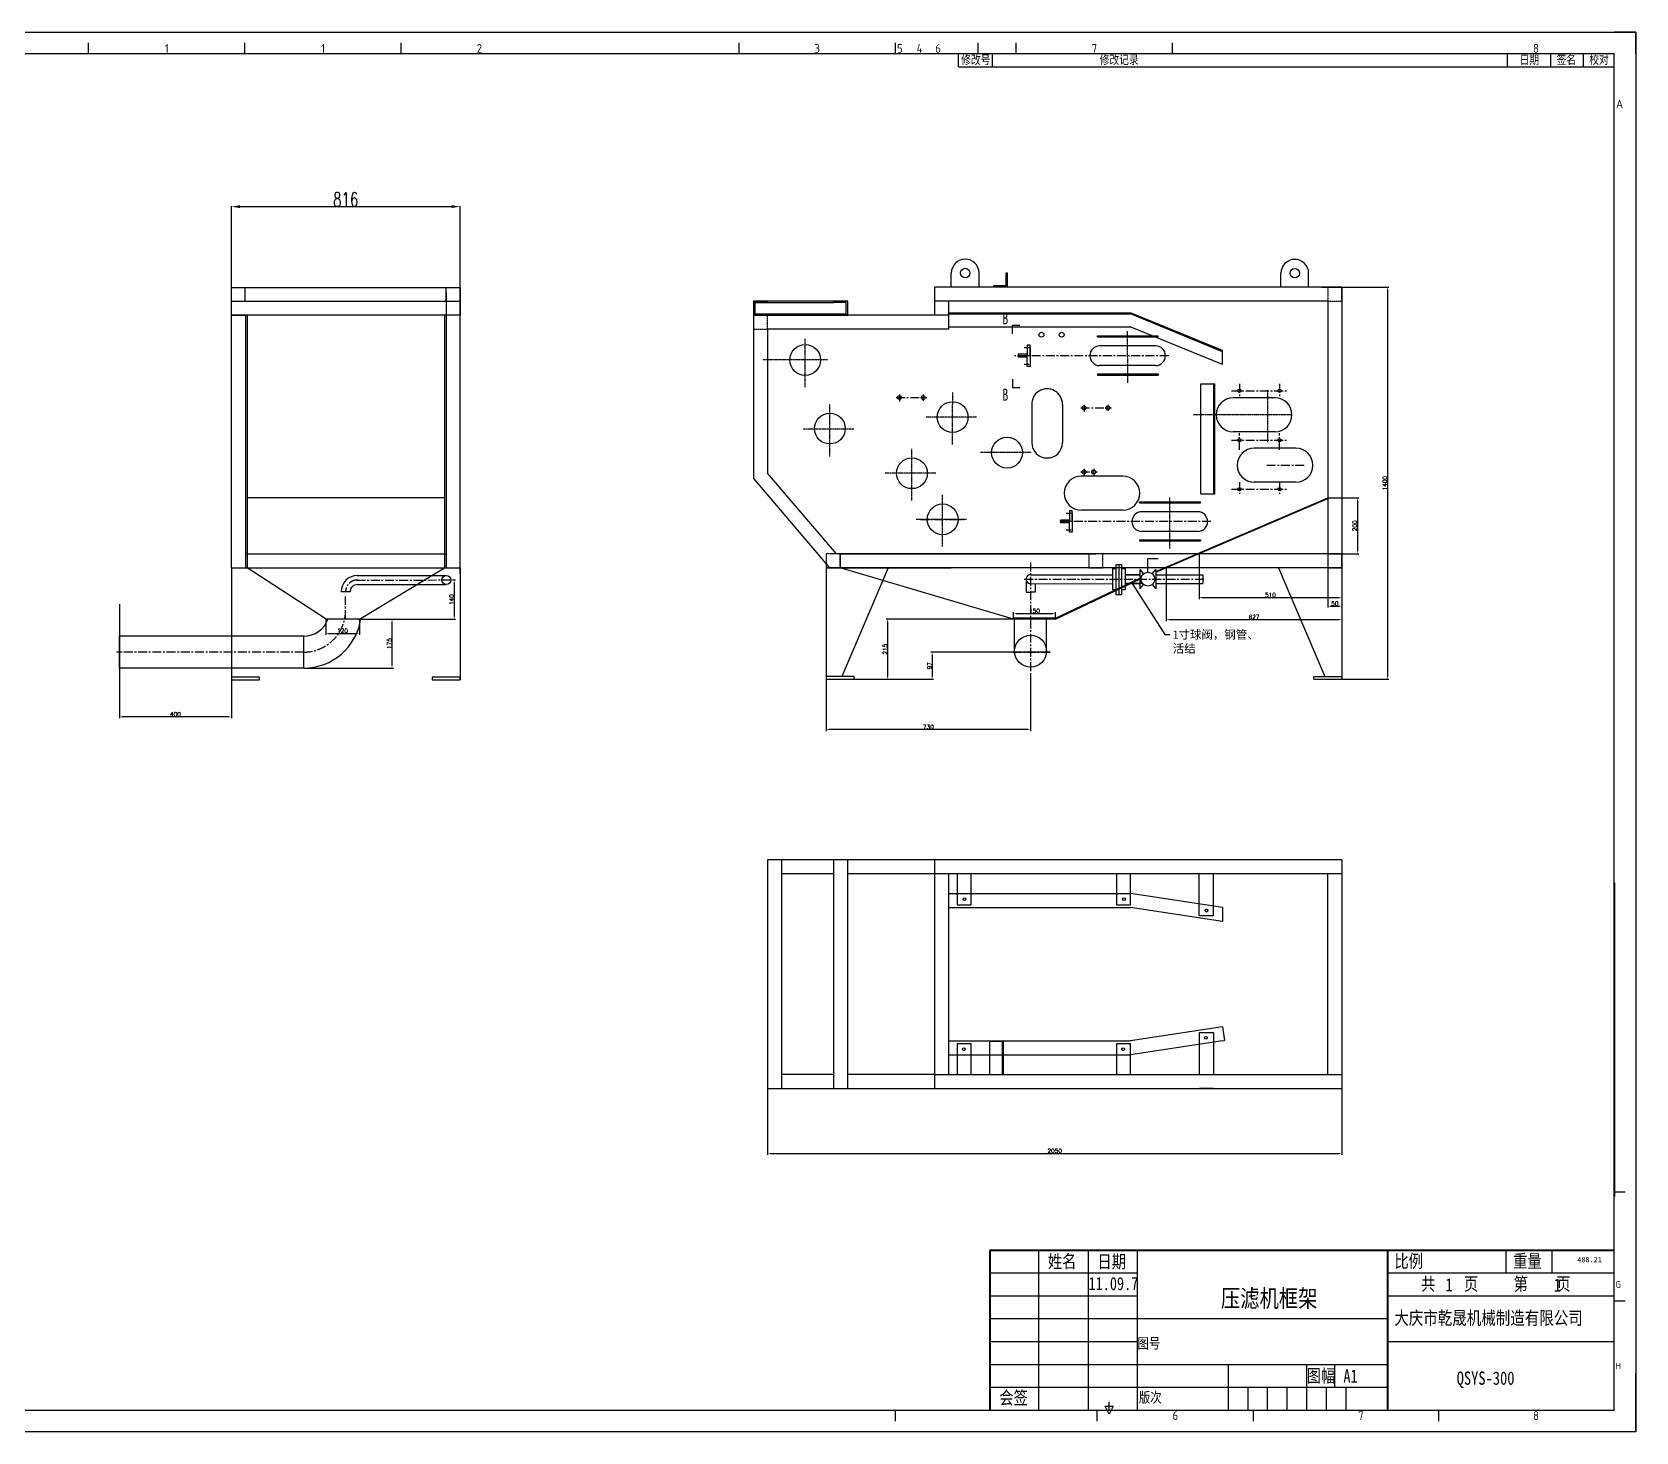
# Model space of a CAD drawing. Header units: inches. Extents: x -166203 to -65610, y -6981 to 11093.
# Drawn here: x -89611 to -83886, y -6981 to -1984 of the extents above; entities that cross this region are included whole.
import ezdxf
from ezdxf.enums import TextEntityAlignment as Align

# ---------------------------------------------------------------- set-up
doc = ezdxf.new("R2010")
doc.units = ezdxf.units.IN
doc.header["$MEASUREMENT"] = 0
doc.linetypes.add('CENTERX2', pattern=[101.6, 63.5, -12.7, 12.7, -12.7])
doc.linetypes.add('HIDDEN2', pattern=[0.1875, 0.125, -0.0625])
doc.layers.get('0').update_dxf_attribs({"lineweight": 25})
doc.layers.get('Defpoints').update_dxf_attribs({"color": 5})
for name, color, linetype in [('FRAME035', 2, 'Continuous'), ('ZHU', 7, 'Continuous'), ('中心线', 1, 'CENTERX2'), ('细线', 30, 'Continuous'), ('虚线', 3, 'HIDDEN2')]:
    doc.layers.add(name, color=color, linetype=linetype)
doc.layers.add('图层2', color=3, linetype='Continuous', lineweight=40)
doc.styles.add('ISOCP', font='isocp.shx')
doc.styles.get("Standard").update_dxf_attribs({"font": 'txt.shx', "bigfont": 'whgtxt.shx'})
doc.styles.add('STYLE1', font='SIMFANG.TTF', dxfattribs={"width": 0.8, "height": 4})
doc.styles.add('宋体', font='txt.shx', dxfattribs={"width": 0.7, "bigfont": 'whgtxt.shx'})
doc.dimstyles.new('ISO-25', dxfattribs={"dimscale": 0, "dimtxt": 50, "dimasz": 30, "dimexe": 1.25, "dimexo": 0.625, "dimgap": 1, "dimtad": 1, "dimdec": 0, "dimzin": 1, "dimdsep": 46, "dimtxsty": '宋体', "dimcen": 2.5, "dimclrd": 4, "dimclre": 4, "dimclrt": 4, "dimadec": 0, "dimazin": 0, "dimtfac": 1, "dimtdec": 0, "dimtofl": 0, "dimtmove": 0, "dimatfit": 3, "dimfxl": 0, "dimtolj": 1, "dimtzin": 1, "dimarcsym": 0})
doc.dimstyles.get("Standard").update_dxf_attribs({"dimtxt": 15, "dimasz": 10, "dimexe": 5, "dimexo": 2, "dimgap": 2, "dimtad": 1, "dimdec": 0, "dimzin": 0, "dimdsep": 46, "dimtxsty": 'Standard', "dimcen": 0.09, "dimclrd": 4, "dimclre": 4, "dimclrt": 4, "dimadec": 1, "dimazin": 0, "dimtfac": 1, "dimtdec": 0, "dimtofl": 0, "dimtmove": 0, "dimatfit": 3, "dimfxl": 0, "dimtolj": 1, "dimtzin": 0, "dimarcsym": 0})

# ---------------------------------------------------------------- blocks, each defined once
blk = doc.blocks.new('*D203')
at = {"color": 4, "lineweight": -2, "ltscale": 0.5}
for p, q in [((-88899.7, -2969), (-88899.7, -2606.2)), ((-88869.7, -2607.4), (-88113.7, -2607.4)), ((-88083.7, -2994), (-88083.7, -2606.2))]:
    blk.add_line(p, q, dxfattribs=at)
at = {"color": 4, "ltscale": 0.5}
for points in [[(-88869.7, -2602.4), (-88869.7, -2612.4), (-88899.7, -2607.4)], [(-88113.7, -2602.4), (-88113.7, -2612.4), (-88083.7, -2607.4)]]:
    blk.add_solid(points, dxfattribs=at)
at = {"layer": 'Defpoints', "color": 0, "ltscale": 0.5}
for p in [(-88083.7, -2607.4), (-88899.7, -2969.6), (-88083.7, -2994.6)]:
    blk.add_point(p, dxfattribs=at)
at = {"color": 4, "ltscale": 0.5, "insert": (-88491.7, -2581.4), "char_height": 50, "attachment_point": 5, "style": '宋体'}
blk.add_mtext('\\A1;816', dxfattribs=at)
blk = doc.blocks.new('*D204')
at = {"color": 4, "lineweight": -2, "ltscale": 0.5}
for p, q in [((-86985.8, -5728.5), (-86985.8, -5992.2)), ((-84935.8, -5728.5), (-84935.8, -5992.2)), ((-86975.8, -5987.2), (-84945.8, -5987.2))]:
    blk.add_line(p, q, dxfattribs=at)
at = {"color": 4, "ltscale": 0.5}
for points in [[(-86975.8, -5985.6), (-86975.8, -5988.9), (-86985.8, -5987.2)], [(-84945.8, -5985.6), (-84945.8, -5988.9), (-84935.8, -5987.2)]]:
    blk.add_solid(points, dxfattribs=at)
at = {"layer": 'Defpoints', "color": 0, "ltscale": 0.5}
for p in [(-86985.8, -5726.5), (-84935.8, -5726.5), (-84935.8, -5987.2)]:
    blk.add_point(p, dxfattribs=at)
at = {"color": 4, "ltscale": 0.5, "insert": (-85960.8, -5977.7), "char_height": 15, "attachment_point": 5}
blk.add_mtext('\\A1;2050', dxfattribs=at)
blk = doc.blocks.new('*D205')
at = {"color": 4, "lineweight": -2, "ltscale": 0.5}
for p, q in [((-85007.5, -2894.6), (-84767.9, -2894.6)), ((-84772.9, -2904.6), (-84772.9, -4284.6)), ((-84947.1, -4294.6), (-84767.9, -4294.6))]:
    blk.add_line(p, q, dxfattribs=at)
at = {"color": 4, "ltscale": 0.5}
for points in [[(-84774.5, -2904.6), (-84771.2, -2904.6), (-84772.9, -2894.6)], [(-84774.5, -4284.6), (-84771.2, -4284.6), (-84772.9, -4294.6)]]:
    blk.add_solid(points, dxfattribs=at)
at = {"layer": 'Defpoints', "color": 0, "ltscale": 0.5}
for p in [(-85009.5, -2894.6), (-84949.1, -4294.6), (-84772.9, -4294.6)]:
    blk.add_point(p, dxfattribs=at)
at = {"color": 4, "ltscale": 0.5, "insert": (-84782.4, -3594.6), "char_height": 15, "attachment_point": 5, "rotation": 90}
blk.add_mtext('\\A1;1400', dxfattribs=at)
blk = doc.blocks.new('*D208')
at = {"color": 4, "lineweight": -2, "ltscale": 0.5}
for p, q in [((-88368.7, -4079.7), (-88321.5, -4079.7)), ((-88326.5, -4244.7), (-88326.5, -4089.7)), ((-88640.2, -4254.7), (-88321.5, -4254.7))]:
    blk.add_line(p, q, dxfattribs=at)
at = {"color": 4, "ltscale": 0.5}
for points in [[(-88328.2, -4089.7), (-88324.8, -4089.7), (-88326.5, -4079.7)], [(-88328.2, -4244.7), (-88324.8, -4244.7), (-88326.5, -4254.7)]]:
    blk.add_solid(points, dxfattribs=at)
at = {"layer": 'Defpoints', "color": 0, "ltscale": 0.5}
for p in [(-88370.7, -4079.7), (-88326.5, -4079.7), (-88642.2, -4254.7)]:
    blk.add_point(p, dxfattribs=at)
at = {"color": 4, "ltscale": 0.5, "insert": (-88336, -4167.2), "char_height": 15, "attachment_point": 5, "rotation": 90}
blk.add_mtext('\\A1;175', dxfattribs=at)
blk = doc.blocks.new('*D209')
at = {"color": 4, "lineweight": -2, "ltscale": 0.5}
for p, q in [((-88107.6, -3940.1), (-88099.6, -3940.1)), ((-88104.6, -3950.1), (-88104.6, -4069.7)), ((-88446.9, -4079.7), (-88099.6, -4079.7))]:
    blk.add_line(p, q, dxfattribs=at)
at = {"color": 4, "ltscale": 0.5}
for points in [[(-88106.2, -3950.1), (-88102.9, -3950.1), (-88104.6, -3940.1)], [(-88106.2, -4069.7), (-88102.9, -4069.7), (-88104.6, -4079.7)]]:
    blk.add_solid(points, dxfattribs=at)
at = {"layer": 'Defpoints', "color": 0, "ltscale": 0.5}
for p in [(-88109.6, -3940.1), (-88448.9, -4079.7), (-88104.6, -4079.7)]:
    blk.add_point(p, dxfattribs=at)
at = {"color": 4, "ltscale": 0.5, "insert": (-88114.1, -4009.9), "char_height": 15, "attachment_point": 5, "rotation": 90}
blk.add_mtext('\\A1;140', dxfattribs=at)
blk = doc.blocks.new('*D210')
at = {"color": 4, "lineweight": -2, "ltscale": 0.5}
for p, q in [((-88563.2, -4081.7), (-88563.2, -4135.8)), ((-88443.1, -4081.7), (-88443.1, -4135.8)), ((-88553.2, -4130.8), (-88453.1, -4130.8))]:
    blk.add_line(p, q, dxfattribs=at)
at = {"color": 4, "ltscale": 0.5}
for points in [[(-88553.2, -4129.1), (-88553.2, -4132.4), (-88563.2, -4130.8)], [(-88453.1, -4129.1), (-88453.1, -4132.4), (-88443.1, -4130.8)]]:
    blk.add_solid(points, dxfattribs=at)
at = {"layer": 'Defpoints', "color": 0, "ltscale": 0.5}
for p in [(-88563.2, -4079.7), (-88443.1, -4079.7), (-88443.1, -4130.8)]:
    blk.add_point(p, dxfattribs=at)
at = {"color": 4, "ltscale": 0.5, "insert": (-88503.2, -4121.3), "char_height": 15, "attachment_point": 5}
blk.add_mtext('\\A1;120', dxfattribs=at)
blk = doc.blocks.new('*D211')
at = {"color": 4, "lineweight": -2, "ltscale": 0.5}
for p, q in [((-89299.7, -4026.2), (-89299.7, -4433.8)), ((-88899.7, -4235.5), (-88899.7, -4433.8)), ((-88909.7, -4428.8), (-89289.7, -4428.8))]:
    blk.add_line(p, q, dxfattribs=at)
at = {"color": 4, "ltscale": 0.5}
for points in [[(-89289.7, -4427.2), (-89289.7, -4430.5), (-89299.7, -4428.8)], [(-88909.7, -4427.2), (-88909.7, -4430.5), (-88899.7, -4428.8)]]:
    blk.add_solid(points, dxfattribs=at)
at = {"layer": 'Defpoints', "color": 0, "ltscale": 0.5}
for p in [(-89299.7, -4024.2), (-88899.7, -4233.5), (-89299.7, -4428.8)]:
    blk.add_point(p, dxfattribs=at)
at = {"color": 4, "ltscale": 0.5, "insert": (-89099.7, -4419.3), "char_height": 15, "attachment_point": 5}
blk.add_mtext('\\A1;400', dxfattribs=at)
blk = doc.blocks.new('*D216')
at = {"color": 4, "lineweight": -2, "ltscale": 0.5}
for p, q in [((-86108, -4077.7), (-86108, -4054.6)), ((-86098, -4059.6), (-85967.7, -4059.6)), ((-85957.7, -4077.7), (-85957.7, -4054.6))]:
    blk.add_line(p, q, dxfattribs=at)
at = {"color": 4, "ltscale": 0.5}
for points in [[(-86098, -4057.9), (-86098, -4061.2), (-86108, -4059.6)], [(-85967.7, -4057.9), (-85967.7, -4061.2), (-85957.7, -4059.6)]]:
    blk.add_solid(points, dxfattribs=at)
at = {"layer": 'Defpoints', "color": 0, "ltscale": 0.5}
for p in [(-85957.7, -4059.6), (-86108, -4079.7), (-85957.7, -4079.7)]:
    blk.add_point(p, dxfattribs=at)
at = {"color": 4, "ltscale": 0.5, "insert": (-86032.8, -4050.1), "char_height": 15, "attachment_point": 5}
blk.add_mtext('\\A1;150', dxfattribs=at)
blk = doc.blocks.new('*D217')
at = {"color": 4, "lineweight": -2, "ltscale": 0.5}
for p, q in [((-86110, -4079.7), (-86562.1, -4079.7)), ((-86557.1, -4089.7), (-86557.1, -4284.6)), ((-86674.9, -4294.6), (-86552.1, -4294.6))]:
    blk.add_line(p, q, dxfattribs=at)
at = {"color": 4, "ltscale": 0.5}
for points in [[(-86558.8, -4089.7), (-86555.4, -4089.7), (-86557.1, -4079.7)], [(-86558.8, -4284.6), (-86555.4, -4284.6), (-86557.1, -4294.6)]]:
    blk.add_solid(points, dxfattribs=at)
at = {"layer": 'Defpoints', "color": 0, "ltscale": 0.5}
for p in [(-86108, -4079.7), (-86676.9, -4294.6), (-86557.1, -4294.6)]:
    blk.add_point(p, dxfattribs=at)
at = {"color": 4, "ltscale": 0.5, "insert": (-86566.6, -4187.2), "char_height": 15, "attachment_point": 5, "rotation": 90}
blk.add_mtext('\\A1;215', dxfattribs=at)
blk = doc.blocks.new('*D218')
at = {"color": 4, "lineweight": -2, "ltscale": 0.5}
for p, q in [((-84985.8, -3651.8), (-84985.8, -4038.4)), ((-84935.8, -3848.6), (-84935.8, -4038.4)), ((-84975.8, -4033.4), (-84945.8, -4033.4))]:
    blk.add_line(p, q, dxfattribs=at)
at = {"color": 4, "ltscale": 0.5}
for points in [[(-84975.8, -4031.7), (-84975.8, -4035), (-84985.8, -4033.4)], [(-84945.8, -4031.7), (-84945.8, -4035), (-84935.8, -4033.4)]]:
    blk.add_solid(points, dxfattribs=at)
at = {"layer": 'Defpoints', "color": 0, "ltscale": 0.5}
for p in [(-84985.8, -3649.8), (-84935.8, -3846.6), (-84935.8, -4033.4)]:
    blk.add_point(p, dxfattribs=at)
at = {"color": 4, "ltscale": 0.5, "insert": (-84960.8, -4023.9), "char_height": 15, "attachment_point": 5}
blk.add_mtext('\\A1;50', dxfattribs=at)
blk = doc.blocks.new('*D219')
at = {"color": 4, "lineweight": -2, "ltscale": 0.5}
for p, q in [((-84983.8, -3646.8), (-84875.1, -3646.8)), ((-84880.1, -3656.8), (-84880.1, -3836.6)), ((-84983.8, -3846.6), (-84875.1, -3846.6))]:
    blk.add_line(p, q, dxfattribs=at)
at = {"color": 4, "ltscale": 0.5}
for points in [[(-84881.8, -3656.8), (-84878.4, -3656.8), (-84880.1, -3646.8)], [(-84881.8, -3836.6), (-84878.4, -3836.6), (-84880.1, -3846.6)]]:
    blk.add_solid(points, dxfattribs=at)
at = {"layer": 'Defpoints', "color": 0, "ltscale": 0.5}
for p in [(-84985.8, -3646.8), (-84985.8, -3846.6), (-84880.1, -3846.6)]:
    blk.add_point(p, dxfattribs=at)
at = {"color": 4, "ltscale": 0.5, "insert": (-84889.6, -3746.7), "char_height": 15, "attachment_point": 5, "rotation": 90}
blk.add_mtext('\\A1;200', dxfattribs=at)
blk = doc.blocks.new('*D220')
at = {"color": 4, "lineweight": -2, "ltscale": 0.5}
for p, q in [((-85976.8, -4197.7), (-86403.4, -4197.7)), ((-86398.4, -4207.7), (-86398.4, -4284.6)), ((-86595.2, -4294.6), (-86393.4, -4294.6))]:
    blk.add_line(p, q, dxfattribs=at)
at = {"color": 4, "ltscale": 0.5}
for points in [[(-86400.1, -4207.7), (-86396.7, -4207.7), (-86398.4, -4197.7)], [(-86400.1, -4284.6), (-86396.7, -4284.6), (-86398.4, -4294.6)]]:
    blk.add_solid(points, dxfattribs=at)
at = {"layer": 'Defpoints', "color": 0, "ltscale": 0.5}
for p in [(-85974.8, -4197.7), (-86597.2, -4294.6), (-86398.4, -4294.6)]:
    blk.add_point(p, dxfattribs=at)
at = {"color": 4, "ltscale": 0.5, "insert": (-86407.9, -4246.2), "char_height": 15, "attachment_point": 5, "rotation": 90}
blk.add_mtext('\\A1;97', dxfattribs=at)
blk = doc.blocks.new('*D221')
at = {"color": 4, "lineweight": -2, "ltscale": 0.5}
for p, q in [((-86776.9, -4250.4), (-86776.9, -4479.3)), ((-86046.8, -4272.1), (-86046.8, -4479.3)), ((-86056.8, -4474.3), (-86766.9, -4474.3))]:
    blk.add_line(p, q, dxfattribs=at)
at = {"color": 4, "ltscale": 0.5}
for points in [[(-86766.9, -4472.7), (-86766.9, -4476), (-86776.9, -4474.3)], [(-86056.8, -4472.7), (-86056.8, -4476), (-86046.8, -4474.3)]]:
    blk.add_solid(points, dxfattribs=at)
at = {"layer": 'Defpoints', "color": 0, "ltscale": 0.5}
for p in [(-86776.9, -4248.4), (-86046.8, -4270.1), (-86776.9, -4474.3)]:
    blk.add_point(p, dxfattribs=at)
at = {"color": 4, "ltscale": 0.5, "insert": (-86411.9, -4464.8), "char_height": 15, "attachment_point": 5}
blk.add_mtext('\\A1;730', dxfattribs=at)
blk = doc.blocks.new('*D222')
at = {"color": 4, "lineweight": -2, "ltscale": 0.5}
for p, q in [((-85562.4, -3898.6), (-85562.4, -4086.6)), ((-84935.8, -3976.3), (-84935.8, -4086.6)), ((-85552.4, -4081.6), (-84945.8, -4081.6))]:
    blk.add_line(p, q, dxfattribs=at)
at = {"color": 4, "ltscale": 0.5}
for points in [[(-85552.4, -4079.9), (-85552.4, -4083.3), (-85562.4, -4081.6)], [(-84945.8, -4079.9), (-84945.8, -4083.3), (-84935.8, -4081.6)]]:
    blk.add_solid(points, dxfattribs=at)
at = {"layer": 'Defpoints', "color": 0, "ltscale": 0.5}
for p in [(-85562.4, -3896.6), (-84935.8, -3974.3), (-84935.8, -4081.6)]:
    blk.add_point(p, dxfattribs=at)
at = {"color": 4, "ltscale": 0.5, "insert": (-85249.1, -4072.1), "char_height": 15, "attachment_point": 5}
blk.add_mtext('\\A1;627', dxfattribs=at)
blk = doc.blocks.new('*D223')
at = {"color": 4, "lineweight": -2, "ltscale": 0.5}
for p, q in [((-85445.6, -3848.6), (-85445.6, -4008.1)), ((-84935.8, -3945.5), (-84935.8, -4008.1)), ((-85435.6, -4003.1), (-84945.8, -4003.1))]:
    blk.add_line(p, q, dxfattribs=at)
at = {"color": 4, "ltscale": 0.5}
for points in [[(-85435.6, -4001.5), (-85435.6, -4004.8), (-85445.6, -4003.1)], [(-84945.8, -4001.5), (-84945.8, -4004.8), (-84935.8, -4003.1)]]:
    blk.add_solid(points, dxfattribs=at)
at = {"layer": 'Defpoints', "color": 0, "ltscale": 0.5}
for p in [(-85445.6, -3846.6), (-84935.8, -3943.5), (-84935.8, -4003.1)]:
    blk.add_point(p, dxfattribs=at)
at = {"color": 4, "ltscale": 0.5, "insert": (-85190.7, -3993.6), "char_height": 15, "attachment_point": 5}
blk.add_mtext('\\A1;510', dxfattribs=at)

msp = doc.modelspace()

# ---------------------------------------------------------------- linework, layer by layer
at = {"color": 3, "linetype": 'Continuous'}
for p, q in [((-83885.8, -1984.4), (-83963.6, -1984.4)), ((-83885.8, -2062.1), (-83885.8, -1984.4)), ((-89409.5, -2062.1), (-89409.5, -2023.3)), ((-88851.5, -2062.1), (-88851.5, -2023.3)), ((-88293.6, -2062.1), (-88293.6, -2023.3)), ((-87087.7, -2062.1), (-87087.7, -2023.3)), ((-86529.7, -2062.1), (-86529.7, -2023.3)), ((-86234.3, -2062.1), (-86234.3, -2023.3)), ((-86098, -2062.1), (-86098, -2023.3)), ((-85540, -2062.1), (-85540, -2023.3)), ((-83924.7, -6125.6), (-83963.6, -6125.6)), ((-86016.9, -6903.2), (-86016.9, -6331.7)), ((-85840.2, -6903.2), (-85840.2, -6331.7)), ((-84348.5, -6413.3), (-84348.5, -6331.7)), ((-84185.2, -6413.3), (-84185.2, -6331.7)), ((-86191.9, -6413.3), (-85665.2, -6413.3)), ((-84772.3, -6413.3), (-83963.6, -6413.3)), ((-86191.9, -6495), (-85665.2, -6495)), ((-84772.3, -6495), (-83963.6, -6495)), ((-83924.7, -6514.4), (-83963.6, -6514.4)), ((-86191.9, -6576.6), (-85665.2, -6576.6)), ((-86191.9, -6658.3), (-85665.2, -6658.3)), ((-86191.9, -6739.9), (-85665.2, -6739.9)), ((-85340.4, -6903.2), (-85340.4, -6739.9)), ((-85060.5, -6903.2), (-85060.5, -6739.9)), ((-84962.2, -6739.9), (-84962.2, -6821.6)), ((-86191.9, -6821.6), (-84772.3, -6821.6)), ((-85270.5, -6903.2), (-85270.5, -6821.6)), ((-85200.5, -6903.2), (-85200.5, -6821.6)), ((-85130.5, -6903.2), (-85130.5, -6821.6)), ((-84990.5, -6903.2), (-84990.5, -6821.6)), ((-84920.5, -6903.2), (-84920.5, -6821.6)), ((-86529.7, -6942.1), (-86529.7, -6903.2)), ((-85809.1, -6942.1), (-85809.1, -6903.2)), ((-85766.2, -6917.8), (-85780.8, -6888.6)), ((-85780.8, -6888.6), (-85751.6, -6888.6)), ((-85766.2, -6903.2), (-85766.2, -6874.1)), ((-85751.6, -6888.6), (-85766.2, -6917.8)), ((-85251.2, -6942.1), (-85251.2, -6903.2)), ((-84588.9, -6942.1), (-84588.9, -6903.2)), ((-83885.8, -6981), (-83885.8, -6903.2)), ((-83885.8, -6981), (-83963.6, -6981))]:
    msp.add_line(p, q, dxfattribs=at)
at = {"color": 2, "linetype": 'Continuous'}
for p, q in [((-83963.6, -2062.1), (-89672.8, -2062.1)), ((-86304, -2108.8), (-86304, -2062.1)), ((-86304, -2108.8), (-83963.6, -2108.8)), ((-86182.7, -2108.8), (-86182.7, -2062.1)), ((-84344.6, -2108.8), (-84344.6, -2062.1)), ((-84189.1, -2108.8), (-84189.1, -2062.1)), ((-84072.5, -2108.8), (-84072.5, -2062.1)), ((-83963.6, -6903.2), (-83963.6, -2062.1)), ((-86191.9, -6331.7), (-83963.6, -6331.7)), ((-85665.2, -6903.2), (-85665.2, -6331.7)), ((-85665.2, -6576.6), (-84772.3, -6576.6)), ((-84772.3, -6658.3), (-83963.6, -6658.3)), ((-85665.2, -6739.9), (-84772.3, -6739.9)), ((-83885.8, -6981), (-83885.8, -6771.4)), ((-89672.8, -6903.2), (-83963.6, -6903.2))]:
    msp.add_line(p, q, dxfattribs=at)
at = {"ltscale": 2}
for p, q in [((-86329.8, -2894.6), (-86329.8, -2844.6)), ((-86230.8, -2894.6), (-86230.8, -2844.6)), ((-85153.2, -2895.1), (-85153.2, -2845.1)), ((-85054.2, -2895.1), (-85054.2, -2845.1)), ((-88899.7, -2994.6), (-88899.7, -2896.6)), ((-88899.7, -2896.6), (-88083.7, -2896.6)), ((-88851.1, -2944.6), (-88851.1, -2896.6)), ((-88133.7, -2944.6), (-88133.7, -2896.6)), ((-88133.7, -2945.6), (-88133.7, -2897.6)), ((-88133.7, -2913.6), (-88133.7, -2995.6)), ((-88083.7, -2896.6), (-88083.7, -2994.6)), ((-88899.7, -2994.6), (-88899.7, -2944.6)), ((-88899.7, -2944.6), (-88083.7, -2944.6)), ((-88083.7, -2994.6), (-88083.7, -2944.6)), ((-88899.7, -3384.6), (-88899.7, -2994.6)), ((-88899.7, -2994.6), (-88899.7, -2994.6)), ((-88899.7, -2994.6), (-88899.7, -2994.6)), ((-88899.7, -2994.6), (-88849.7, -2994.6)), ((-88083.7, -2994.6), (-88899.7, -2994.6)), ((-88849.7, -2994.6), (-88849.7, -3896.6)), ((-88843.7, -2994.6), (-88843.7, -3896.6)), ((-88139.7, -2994.6), (-88139.7, -3896.6)), ((-88083.7, -2994.6), (-88133.7, -2994.6)), ((-88133.7, -2994.6), (-88133.7, -3896.6)), ((-88083.7, -3896.6), (-88083.7, -2994.6)), ((-86339.8, -2986.6), (-85689.8, -2986.6)), ((-86339.8, -2990.6), (-85689.8, -2990.6)), ((-85361.8, -3121.2), (-85689.8, -2986.6)), ((-85361.8, -3125.2), (-85689.8, -2990.6)), ((-86339.8, -3036.6), (-85690.8, -3036.6)), ((-85361.8, -3171.2), (-85690.8, -3036.6)), ((-85361.8, -3171.2), (-85361.8, -3121.2)), ((-88899.7, -3896.6), (-88899.7, -3384.6)), ((-85599.3, -3909.4), (-84985.8, -3646.8)), ((-85599.3, -3912.4), (-84985.8, -3649.8)), ((-88083.7, -3916.6), (-88083.7, -3750.9)), ((-88849.7, -3846.6), (-88133.7, -3846.6)), ((-88849.7, -3846.6), (-88133.7, -3846.6)), ((-88899.7, -3896.6), (-88083.7, -3896.6)), ((-88562, -4079.7), (-88843.7, -3896.6)), ((-88443.1, -4079.7), (-88139.7, -3896.6)), ((-86108, -4079.7), (-86726.9, -3896.6)), ((-85957.7, -4076.7), (-85656.8, -3934.1)), ((-85957.7, -4079.7), (-85656.8, -3937.1)), ((-88443.1, -4079.7), (-88563, -4079.7)), ((-85957.7, -4076.7), (-86108, -4076.7)), ((-85957.7, -4079.7), (-86108, -4079.7)), ((-86389.8, -4939.2), (-86985.8, -4939.2)), ((-86985.8, -4939.2), (-86985.8, -5755.2)), ((-86935.8, -4939.2), (-86935.8, -5755.2)), ((-86749.8, -5755.2), (-86749.8, -4939.2)), ((-86699.8, -5755.2), (-86699.8, -4939.2)), ((-84935.8, -4939.2), (-86389.8, -4939.2)), ((-86389.8, -4939.2), (-86389.8, -5755.2)), ((-84935.8, -4939.2), (-84935.8, -5755.2)), ((-86749.8, -4989.2), (-86935.8, -4989.2)), ((-86389.8, -4989.2), (-86699.8, -4989.2)), ((-84935.8, -4989.2), (-86389.8, -4989.2)), ((-86339.8, -4989.2), (-86339.8, -5705.2)), ((-86309.1, -4989.2), (-86309.1, -5099.2)), ((-86259.1, -5099.2), (-86259.1, -4989.2)), ((-85739.8, -4989.2), (-85739.8, -5099.2)), ((-85689.8, -5099.2), (-85689.8, -4989.2)), ((-85445.4, -5139.2), (-85445.4, -4989.2)), ((-85395.4, -4989.2), (-85395.4, -5139.2)), ((-84985.8, -5705.2), (-84985.8, -4989.2)), ((-86339.8, -5059.2), (-85689.8, -5059.2)), ((-85361.8, -5109.2), (-85689.8, -5059.2)), ((-86339.8, -5109.2), (-85689.8, -5109.2)), ((-86309.1, -5099.2), (-86259.1, -5099.2)), ((-85739.8, -5099.2), (-85689.8, -5099.2)), ((-85361.8, -5159.2), (-85689.8, -5109.2)), ((-85395.4, -5139.2), (-85445.4, -5139.2)), ((-85361.8, -5109.2), (-85361.8, -5159.2)), ((-85361.8, -5535.2), (-85689.8, -5585.2)), ((-85361.8, -5535.2), (-85354.3, -5584)), ((-86339.8, -5585.2), (-85689.8, -5585.2)), ((-86339.8, -5585.2), (-85689.8, -5585.2)), ((-86258.7, -5595.2), (-86308.7, -5595.2)), ((-86308.7, -5595.2), (-86308.7, -5705.2)), ((-86258.7, -5705.2), (-86258.7, -5595.2)), ((-86147.8, -5587.2), (-86193.8, -5587.2)), ((-86193.8, -5587.2), (-86193.8, -5705.2)), ((-86143.8, -5587.2), (-86147.8, -5587.2)), ((-86147.8, -5587.2), (-86147.8, -5705.2)), ((-86143.8, -5705.2), (-86143.8, -5587.2)), ((-85689.8, -5595.2), (-85739.8, -5595.2)), ((-85739.8, -5595.2), (-85739.8, -5705.2)), ((-85361.8, -5585.2), (-85689.8, -5635.2)), ((-85689.8, -5705.2), (-85689.8, -5595.2)), ((-85444.4, -5705.2), (-85444.4, -5555.2)), ((-85444.4, -5555.2), (-85394.4, -5555.2)), ((-85394.4, -5555.2), (-85394.4, -5705.2)), ((-85361.8, -5585.2), (-85354.3, -5584)), ((-86339.8, -5635.2), (-85689.8, -5635.2)), ((-86749.8, -5705.2), (-86935.8, -5705.2)), ((-86389.8, -5705.2), (-86699.8, -5705.2)), ((-86389.8, -5705.2), (-85689.8, -5705.2)), ((-86389.8, -5705.2), (-84935.8, -5705.2)), ((-86985.8, -5755.2), (-86389.8, -5755.2)), ((-86985.8, -5755.2), (-86699.8, -5755.2)), ((-86389.8, -5755.2), (-85689.8, -5755.2)), ((-86389.8, -5755.2), (-84935.8, -5755.2)), ((-86389.8, -5755.2), (-86193.8, -5755.2)), ((-86389.8, -5755.2), (-86193.8, -5755.2)), ((-86193.8, -5755.2), (-86143.8, -5755.2)), ((-86193.8, -5755.2), (-86143.8, -5755.2)), ((-85394.4, -5755.2), (-85444.4, -5755.2))]:
    msp.add_line(p, q, dxfattribs=at)
at = {"ltscale": 0.5}
for p, q in [((-86129.8, -2844.6), (-86134.8, -2844.6)), ((-86134.8, -2844.6), (-86134.8, -2889.6)), ((-86129.8, -2894.6), (-86129.8, -2844.6)), ((-86134.8, -2889.6), (-86179.8, -2889.6)), ((-86179.8, -2889.6), (-86179.8, -2894.6)), ((-86985.8, -2949.6), (-86749.8, -2949.6)), ((-86112, -3061.7), (-86112, -3031)), ((-86112, -3031), (-86085, -3031)), ((-85808.3, -3068.6), (-85591.3, -3068.6)), ((-85808.3, -3072.6), (-85808.3, -3068.6)), ((-85808.3, -3072.6), (-85591.3, -3072.6)), ((-85591.3, -3072.6), (-85591.3, -3068.6)), ((-86058.9, -3134.6), (-86090.8, -3134.6)), ((-86090.8, -3134.6), (-86090.8, -3144.6)), ((-86058.9, -3144.6), (-86090.8, -3144.6)), ((-86048.9, -3101.8), (-86058.9, -3101.8)), ((-86058.9, -3101.8), (-86058.9, -3139.6)), ((-86058.9, -3177.5), (-86058.9, -3139.6)), ((-86048.9, -3139.6), (-86048.9, -3101.8)), ((-86048.9, -3108.6), (-86048.9, -3170.6)), ((-86048.9, -3139.6), (-86048.9, -3177.5)), ((-85600.2, -3104.6), (-85800.4, -3104.6)), ((-86048.9, -3177.5), (-86058.9, -3177.5)), ((-85808.3, -3204.6), (-85591.3, -3204.6)), ((-85808.3, -3204.6), (-85808.3, -3208.6)), ((-85600.2, -3174.6), (-85800.4, -3174.6)), ((-85591.3, -3204.6), (-85591.3, -3208.6)), ((-86112, -3222.8), (-86112, -3253.6)), ((-86112, -3253.6), (-86085, -3253.6)), ((-85808.3, -3208.6), (-85591.3, -3208.6)), ((-85439.2, -3632.1), (-85439.2, -3239.6)), ((-85439.2, -3239.6), (-85389.2, -3239.6)), ((-85394.2, -3239.6), (-85394.2, -3632.1)), ((-85389.2, -3632.1), (-85389.2, -3239.6)), ((-85174.2, -3289.9), (-85323.4, -3289.9)), ((-85174.2, -3410.9), (-85323.4, -3410.9)), ((-85099.4, -3470.1), (-85248.6, -3470.1)), ((-85717.3, -3569.7), (-85866.5, -3569.7)), ((-85099.4, -3591.1), (-85248.6, -3591.1)), ((-88139.7, -3646.8), (-88843.7, -3646.8)), ((-85657.8, -3660.6), (-85440.8, -3660.6)), ((-85657.8, -3664.6), (-85657.8, -3660.6)), ((-85440.8, -3664.6), (-85440.8, -3660.6)), ((-85439.2, -3632.1), (-85389.2, -3632.1)), ((-85898.4, -3693.8), (-85908.4, -3693.8)), ((-85908.4, -3693.8), (-85908.4, -3731.6)), ((-85898.4, -3731.6), (-85898.4, -3693.8)), ((-85898.4, -3700.6), (-85898.4, -3762.6)), ((-85717.3, -3690.7), (-85866.5, -3690.7)), ((-85657.8, -3664.6), (-85440.8, -3664.6)), ((-85449.7, -3696.6), (-85649.9, -3696.6)), ((-85908.4, -3726.6), (-85940.3, -3726.6)), ((-85940.3, -3726.6), (-85940.3, -3736.6)), ((-85908.4, -3736.6), (-85940.3, -3736.6)), ((-85908.4, -3769.5), (-85908.4, -3731.6)), ((-85898.4, -3769.5), (-85908.4, -3769.5)), ((-85898.4, -3731.6), (-85898.4, -3769.5)), ((-85449.7, -3766.6), (-85649.9, -3766.6)), ((-85657.8, -3796.6), (-85440.8, -3796.6)), ((-85657.8, -3796.6), (-85657.8, -3800.6)), ((-85657.8, -3800.6), (-85440.8, -3800.6)), ((-85440.8, -3796.6), (-85440.8, -3800.6)), ((-85731.6, -3885.3), (-85731.6, -3993)), ((-85628.1, -3912.7), (-85628.1, -3862.8)), ((-85628.1, -3862.8), (-85591.8, -3862.8)), ((-86062.9, -3937.2), (-86062.9, -3983.2)), ((-85656.8, -3902.3), (-85656.8, -3972)), ((-85656.8, -3902.3), (-85643.6, -3918.3)), ((-85612.5, -3918.3), (-85599.3, -3902.3)), ((-85599.3, -3902.3), (-85599.3, -3972)), ((-85432.3, -3921.1), (-85432.3, -3953.1)), ((-88476.2, -3982.1), (-88508.1, -3982.1)), ((-86062.9, -3983.2), (-86046.8, -3983.2)), ((-86030.7, -3983.2), (-86046.8, -3983.2)), ((-86030.7, -3953.3), (-86030.7, -3983.2)), ((-85656.8, -3972), (-85643.6, -3956)), ((-85612.5, -3956), (-85599.3, -3972)), ((-88435.2, -4079.7), (-88549.2, -4079.7)), ((-86103.8, -4194), (-86103.8, -4079.7)), ((-85990, -4197.7), (-85990, -4079.7)), ((-88642.2, -4140.7), (-89299.7, -4140.7)), ((-89299.7, -4254.7), (-89299.7, -4140.7)), ((-88642.2, -4140.7), (-88642.2, -4254.7)), ((-88642.4, -4254.7), (-89299.7, -4254.7)), ((-88799.7, -4286.6), (-88899.7, -4286.6)), ((-88799.7, -4296.6), (-88799.7, -4286.6)), ((-88083.7, -4286.6), (-88183.7, -4286.6)), ((-88183.7, -4286.6), (-88183.7, -4296.6)), ((-88083.7, -4296.6), (-88083.7, -4286.6)), ((-86676.9, -4284.6), (-86776.9, -4284.6)), ((-86676.9, -4294.6), (-86676.9, -4284.6)), ((-85035.8, -4294.6), (-85035.8, -4284.6)), ((-85035.8, -4284.6), (-84935.8, -4284.6)), ((-85035.8, -4294.6), (-84935.8, -4294.6))]:
    msp.add_line(p, q, dxfattribs=at)
at = {"ltscale": 0.03}
for p, q in [((-84935.8, -2894.6), (-86389.8, -2894.6)), ((-86389.8, -2894.6), (-86389.8, -2994.6)), ((-84935.8, -2894.6), (-84935.8, -3896.6)), ((-84985.8, -2944.6), (-86389.8, -2944.6)), ((-86339.8, -2944.6), (-86339.8, -2994.6)), ((-84985.8, -2944.6), (-84985.8, -3846.6)), ((-86339.8, -2994.6), (-87035.8, -2994.6)), ((-87035.8, -2994.6), (-87035.8, -3577.3)), ((-86339.8, -2994.6), (-86339.8, -3044.6)), ((-86389.8, -3044.6), (-86985.8, -3044.6)), ((-86985.8, -3044.6), (-86985.8, -3559.2)), ((-86339.8, -3044.6), (-86389.8, -3044.6)), ((-87035.8, -3577.3), (-86764.9, -3896.6)), ((-84985.8, -3846.6), (-86758.4, -3846.6)), ((-88899.7, -3896.6), (-88899.7, -4296.6)), ((-88083.7, -3896.6), (-88083.7, -4296.6)), ((-84935.8, -3896.6), (-86776.9, -3896.6)), ((-86776.9, -3896.6), (-86776.9, -4294.6)), ((-86776.9, -3896.6), (-86329.8, -3896.6)), ((-86555, -3896.6), (-86720.7, -4284.6)), ((-84935.8, -3896.6), (-85297.8, -3896.6)), ((-85162.4, -3896.6), (-84996.7, -4284.6)), ((-84935.8, -3896.6), (-84935.8, -4294.6)), ((-88899.7, -4296.6), (-88799.7, -4296.6)), ((-88183.7, -4296.6), (-88083.7, -4296.6)), ((-86776.9, -4294.6), (-86676.9, -4294.6))]:
    msp.add_line(p, q, dxfattribs=at)
at = {"ltscale": 10}
for p, q in [((-88452.4, -3924.1), (-88132.8, -3924.1)), ((-86046.8, -3921.1), (-85753.5, -3921.1)), ((-85709.8, -3921.1), (-85656.8, -3921.1)), ((-85656.8, -3921.2), (-85709.8, -3921.2)), ((-85599.3, -3921.1), (-85432.3, -3921.1)), ((-88451.6, -3956.1), (-88132.8, -3956.1)), ((-86046.6, -3953.3), (-85753.5, -3953.2)), ((-85646.6, -3953.2), (-85709.8, -3953.2)), ((-85709.8, -3953.2), (-85656.8, -3953.2)), ((-85599.3, -3953.2), (-85432.3, -3953.1))]:
    msp.add_line(p, q, dxfattribs=at)
at = {"ltscale": 0.5}
msp.add_lwpolyline([(-85741.4, -3885.3), (-85721.9, -3885.3), (-85721.9, -3993), (-85741.4, -3993)], close=True, dxfattribs=at)
for points in [[(-85741.4, -3975.3), (-85753.5, -3975.3), (-85753.5, -3898.5), (-85741.4, -3898.5)], [(-85721.9, -3898.5), (-85709.8, -3898.5), (-85709.8, -3975.3), (-85721.9, -3975.3)]]:
    msp.add_lwpolyline(points, dxfattribs=at)
at = {"ltscale": 2}
for centre, radius in [((-86280.3, -2844.6), 17), ((-85103.7, -2845.1), 17), ((-86282.9, -5079.2), 5), ((-85713.6, -5079.2), 5), ((-85418.9, -5120.2), 5), ((-86284.9, -5615.2), 5), ((-85716, -5615.2), 5), ((-85420.9, -5574.1), 5)]:
    msp.add_circle(centre, radius, dxfattribs=at)
at = {"ltscale": 0.5}
for centre, radius in [((-86008.2, -3064.7), 8.73), ((-85935.8, -3064.7), 8.73), ((-86851.4, -3154.6), 55), ((-85301.2, -3264.6), 6), ((-85158, -3264.6), 6), ((-86515.1, -3289.1), 7), ((-86430.4, -3289.1), 7), ((-86325.3, -3358.7), 55), ((-85856.1, -3325.7), 7), ((-85771.4, -3325.7), 7), ((-86763.4, -3399.6), 55), ((-86130.8, -3485.6), 55), ((-85301.2, -3441.1), 6), ((-85158, -3441.1), 6), ((-86470.5, -3559.1), 55), ((-85856.1, -3554.6), 7), ((-85821.6, -3554.6), 7), ((-85301.2, -3616.1), 6), ((-85158, -3616.1), 6), ((-86360.8, -3723.6), 55), ((-88132.8, -3940.1), 16), ((-85628.1, -3937.2), 24.5), ((-86046.8, -4194), 57)]:
    msp.add_circle(centre, radius, dxfattribs=at)
at = {"ltscale": 2}
for centre in [(-86280.3, -2844.6), (-85103.7, -2845.1)]:
    msp.add_arc(centre, 49.5, 0, 180, dxfattribs=at)
at = {"ltscale": 0.5}
for centre, radius, start, end in [((-85800.4, -3139.6), 35, 90, 270), ((-85600.2, -3139.6), 35, 270, 90), ((-85323.4, -3350.4), 60.5, 90, 270), ((-85174.2, -3350.4), 60.5, 270, 90), ((-85248.6, -3530.6), 60.5, 90, 270), ((-85099.4, -3530.6), 60.5, 270, 90), ((-85866.5, -3630.2), 60.5, 90, 270), ((-85717.3, -3630.2), 60.5, 270, 90), ((-85649.9, -3731.6), 35, 90, 270), ((-85449.7, -3731.6), 35, 270, 90), ((-88450.2, -3982.1), 58, 90, 180), ((-86046.8, -3937.2), 16.1, 90, 270.7251), ((-88450.2, -3982.1), 26, 90, 180), ((-88642.2, -4047.7), 93, 270, 341.1809), ((-88642.2, -4047.7), 207, 270, 351.6669)]:
    msp.add_arc(centre, radius, start, end, dxfattribs=at)
at = {"layer": 'FRAME035', "color": 3}
for p, q in [((-89750.5, -1984.4), (-83885.8, -1984.4)), ((-83885.8, -1984.4), (-83885.8, -6981)), ((-83885.8, -6981), (-89750.5, -6981))]:
    msp.add_line(p, q, dxfattribs=at)
at = {"layer": 'FRAME035', "ltscale": 2}
msp.add_line((-86700.1, -3896.6), (-86697.5, -3898.9), dxfattribs=at)
at = {"layer": 'ZHU', "ltscale": 2}
for p, q in [((-86739.4, -3846.6), (-86985.8, -3559.2)), ((-86726.9, -3846.6), (-86726.9, -3896.6)), ((-86726.9, -3846.6), (-85813.8, -3846.6))]:
    msp.add_line(p, q, dxfattribs=at)
at = {"layer": '中心线', "ltscale": 0.04}
for p, q in [((-86851.4, -3251.9), (-86851.4, -3079.5)), ((-85699.8, -3236.9), (-85700.8, -3051.9)), ((-86771.5, -3154.6), (-87002.8, -3154.6)), ((-85199.6, -3447.7), (-85199.6, -3262.7)), ((-86763.4, -3498.9), (-86763.4, -3313.9)), ((-86325.8, -3456), (-86324.8, -3271)), ((-86239.9, -3358.7), (-86420.1, -3358.7)), ((-85113.7, -3350.4), (-85465.1, -3350.4)), ((-86677.5, -3401.6), (-86858.8, -3401.6)), ((-86470.5, -3656.4), (-86470.5, -3471.4)), ((-86044.9, -3485.6), (-86226.1, -3485.6)), ((-86384.6, -3559.1), (-86565.9, -3559.1)), ((-86360.8, -3820.9), (-86360.8, -3635.9)), ((-85549.8, -3827.9), (-85549.8, -3643.9)), ((-86275.9, -3723.6), (-86455.1, -3723.6))]:
    msp.add_line(p, q, dxfattribs=at)
at = {"layer": '中心线', "ltscale": 0.5}
for p, q in [((-85553.9, -3139.6), (-86104.4, -3139.6)), ((-86069.9, -3110), (-86052.5, -3110)), ((-86069.9, -3169.3), (-86052.5, -3169.3)), ((-85301.2, -3239.6), (-85301.2, -3289.6)), ((-85158, -3239.6), (-85158, -3289.6)), ((-86526.7, -3289.1), (-86417, -3289.1)), ((-86515.1, -3278.2), (-86515.1, -3302.6)), ((-86430.4, -3278.2), (-86430.4, -3300.2)), ((-85856.1, -3314.7), (-85856.1, -3339.1)), ((-85771.4, -3314.7), (-85771.4, -3336.8)), ((-85329.8, -3264.6), (-85127.6, -3264.6)), ((-85867.7, -3325.7), (-85758, -3325.7)), ((-85301.2, -3475.1), (-85301.2, -3416.1)), ((-85158, -3475.1), (-85158, -3416.1)), ((-85329.8, -3441.1), (-85127.6, -3441.1)), ((-85856.1, -3543.7), (-85856.1, -3568.1)), ((-85821.6, -3543.7), (-85821.6, -3565.8)), ((-85203.7, -3530.6), (-85068.2, -3530.6)), ((-85867.7, -3554.6), (-85808.8, -3554.6)), ((-85301.2, -3591.1), (-85301.2, -3632.1)), ((-85158, -3591.1), (-85158, -3632.1)), ((-85329.8, -3616.1), (-85127.6, -3616.1)), ((-85919.3, -3702), (-85902, -3702)), ((-86439.8, -3723.6), (-86283.8, -3723.6)), ((-85403.1, -3731.6), (-85944, -3731.6)), ((-85919.3, -3761.3), (-85902, -3761.3)), ((-86046.8, -3877.8), (-86046.8, -4270.1)), ((-88453.1, -3940.2), (-88100.1, -3940.1)), ((-86069.5, -3937.2), (-85426.5, -3937.1)), ((-88492.2, -4079.7), (-88492.2, -3999.4)), ((-88642.2, -4197.7), (-89309.9, -4197.7)), ((-86110.6, -4197.7), (-85974.8, -4197.7))]:
    msp.add_line(p, q, dxfattribs=at)
for centre, radius, start, end in [((-88450.2, -3982.1), 42, 90, 180), ((-88642.2, -4047.7), 150, 270, 0)]:
    msp.add_arc(centre, radius, start, end, dxfattribs=at)
at = {"layer": '图层2', "ltscale": 2}
for p, q in [((-83963.6, -5021.5), (-83963.6, -6141.2)), ((-86191.9, -6331.7), (-86191.9, -6903.2)), ((-84772.3, -6331.7), (-84772.3, -6903.2))]:
    msp.add_line(p, q, dxfattribs=at)
at = {"layer": '图层2', "ltscale": 10}
msp.add_line((-86191.9, -6331.7), (-83963.6, -6331.7), dxfattribs=at)
at = {"layer": '细线', "ltscale": 2}
for p, q in [((-86699.8, -2944.6), (-87035.8, -2944.6)), ((-87035.8, -2944.6), (-87035.8, -2994.6)), ((-87035.8, -2944.6), (-86985.8, -2944.6)), ((-87030.8, -2949.6), (-86985.8, -2949.6)), ((-87030.8, -2949.6), (-87030.8, -2994.6)), ((-86985.8, -2949.6), (-86985.8, -2944.6)), ((-86749.8, -2944.6), (-86799.8, -2944.6)), ((-86749.8, -2949.6), (-86749.8, -2944.6)), ((-86704.8, -2949.6), (-86749.8, -2949.6)), ((-86704.8, -2994.6), (-86704.8, -2949.6)), ((-86699.8, -2994.6), (-86699.8, -2944.6)), ((-87030.8, -2994.6), (-87035.8, -2994.6)), ((-87030.8, -2989.6), (-86704.8, -2989.6)), ((-87030.8, -2994.6), (-86699.8, -2994.6)), ((-86042.8, -3312.6), (-86042.8, -3449.6)), ((-85932.8, -3312.6), (-85932.8, -3449.6)), ((-86130.8, -3485.6), (-86130.8, -3485.6)), ((-84985.8, -3662.6), (-84985.8, -3662.6)), ((-85549.8, -3731.6), (-85549.8, -3731.6)), ((-85986.8, -3846.6), (-85986.8, -3846.6)), ((-85126.8, -3846.6), (-85126.8, -3846.6))]:
    msp.add_line(p, q, dxfattribs=at)
for centre, start, end in [((-85987.8, -3312.6), 0, 182.3027), ((-85987.8, -3449.6), 180, 0)]:
    msp.add_arc(centre, 55, start, end, dxfattribs=at)
at = {"layer": '虚线', "ltscale": 2}
for p, q in [((-84960.8, -2894.6), (-84985.8, -2894.6)), ((-84985.8, -2894.6), (-84985.8, -2944.6)), ((-84935.8, -2894.6), (-84960.8, -2894.6)), ((-84935.8, -2944.6), (-84935.8, -2894.6)), ((-84985.8, -2944.6), (-84935.8, -2944.6)), ((-87010.8, -2994.6), (-87035.8, -2994.6)), ((-87035.8, -2994.6), (-87035.8, -3044.6)), ((-86985.8, -2994.6), (-87010.8, -2994.6)), ((-86985.8, -3044.6), (-86985.8, -2994.6)), ((-87035.8, -3044.6), (-86985.8, -3044.6)), ((-86751.9, -3846.6), (-86776.9, -3846.6)), ((-86776.9, -3846.6), (-86776.9, -3896.6)), ((-86726.9, -3846.6), (-86751.9, -3846.6)), ((-86726.9, -3896.6), (-86726.9, -3846.6)), ((-85813.8, -3846.6), (-85838.8, -3846.6)), ((-85838.8, -3846.6), (-85838.8, -3896.6)), ((-85788.8, -3846.6), (-85813.8, -3846.6)), ((-85788.8, -3896.6), (-85788.8, -3846.6)), ((-84960.8, -3846.6), (-84985.8, -3846.6)), ((-84985.8, -3846.6), (-84985.8, -3896.6)), ((-84935.8, -3846.6), (-84960.8, -3846.6)), ((-84935.8, -3896.6), (-84935.8, -3846.6)), ((-86776.9, -3896.6), (-86726.9, -3896.6)), ((-85838.8, -3896.6), (-85788.8, -3896.6)), ((-84985.8, -3896.6), (-84935.8, -3896.6))]:
    msp.add_line(p, q, dxfattribs=at)

# ---------------------------------------------------------------- texts
at = {"color": 3, "linetype": 'Continuous', "style": 'ISOCP'}
for s, height, p in [('1', 31.1, (-89130.5, -2042.7)), ('1', 31.1, (-88572.6, -2042.7)), ('2', 31.1, (-88014.6, -2042.7)), ('3', 31.1, (-86808.7, -2042.7)), ('5', 31.1, (-86513.3, -2042.7)), ('4', 31.1, (-86443.3, -2042.7)), ('6', 31.1, (-86376.9, -2042.7)), ('7', 31.1, (-85819, -2042.7)), ('8', 31.1, (-84242.6, -2042.7)), ('A', 31.1, (-83944.2, -2241)), ('G', 23.3, (-83949, -6454.1)), ('H', 23.3, (-83949, -6745.7)), ('6', 31.1, (-85530.1, -6922.7)), ('7', 31.1, (-84867.8, -6922.7)), ('8', 31.1, (-84242.6, -6922.7))]:
    msp.add_text(s, height=height, dxfattribs=at).set_placement(p, align=Align.MIDDLE)
at = {"color": 3, "linetype": 'Continuous', "style": 'STYLE1', "width": 0.8}
for s, height, p in [('修改号', 31.1, (-86294.8, -2098.8)), ('修改记录', 31.1, (-85800.4, -2098.8)), ('日期', 31.1, (-84301.3, -2098.8)), ('签名', 31.1, (-84169, -2098.3)), ('校对', 31.1, (-84052.3, -2098.4)), ('姓名', 46.66, (-85985.2, -6395.7)), ('日期', 46.66, (-85808.4, -6396.4)), ('比例', 46.66, (-84747.8, -6394.6)), ('重量', 46.66, (-84324.1, -6394.4)), ('11.09.7', 46.66, (-85840.1, -6474.9)), ('压滤机框架', 63.23, (-85367.6, -6535.8)), ('1', 46.7, (-84565.9, -6479.4)), ('1', 46.7, (-84178.7, -6480.4)), ('大庆市乾晟机械制造有限公司', 47.421, (-84748.4, -6597.9)), ('图号', 37.32, (-85665.2, -6683.3)), ('图幅', 46.66, (-85061.1, -6804)), ('A1', 46.66, (-84930.1, -6804.8)), ('QSYS-300', 47.42, (-84525.7, -6812.7)), ('会签', 46.66, (-86158.6, -6882.1)), ('版次', 37.32, (-85660.3, -6876.4))]:
    msp.add_text(s, height=height, dxfattribs=at).set_placement(p)
at = {"color": 2, "linetype": 'Continuous', "style": 'STYLE1', "width": 0.8}
msp.add_text('共    页     第    页', height=46.656, dxfattribs=at).set_placement((-84652.6, -6475.9))
at = {"ltscale": 0.5, "char_height": 43.36, "width": 387.334, "style": '宋体'}
for insert, attachment_point in [((-86147.5, -2984.3), 1), ((-86147.5, -3300.3), 7)]:
    msp.add_mtext('{\\fNSimSun|b0|i0|c134|p49;B}', dxfattribs=dict(at, insert=insert, attachment_point=attachment_point))
at = {"color": 4, "ltscale": 0.5, "insert": (-85539.3, -4120.1), "char_height": 30, "width": 306.267, "attachment_point": 1}
msp.add_mtext('{\\fSimSun|b0|i0|c134|p2;1寸球阀，钢管、活结}', dxfattribs=at)
at = {"ltscale": 2, "insert": (-84185.2, -6331.7), "char_height": 15, "width": 221.616, "attachment_point": 1}
msp.add_mtext('\\pl105;{\\fSimSun|b0|i0|c134|p2;\\C3;\\P\\pl90;\\H1.25x;488.21}', dxfattribs=at)

# ---------------------------------------------------------------- dimensions: what is measured, and where the dimension line sits
at = {"ltscale": 0.04}
dim = msp.add_linear_dim(base=(-88083.7, -2607.4), p1=(-88899.7, -2969.6), p2=(-88083.7, -2994.6), dimstyle='ISO-25', override={"dimscale": 1}, dxfattribs=at)
dim.commit()
dim.dimension.update_dxf_attribs({"geometry": '*D203', "text_midpoint": (-88491.7, -2581.4)})
at = {"ltscale": 0.5}
for base, p1, p2, picture, middle in [((-84772.9, -4294.6), (-85009.5, -2894.6), (-84949.1, -4294.6), '*D205', (-84782.4, -3594.6)), ((-84880.1, -3846.6), (-84985.8, -3646.8), (-84985.8, -3846.6), '*D219', (-84889.6, -3746.7)), ((-88104.6, -4079.7), (-88109.6, -3940.1), (-88448.9, -4079.7), '*D209', (-88114.1, -4009.9)), ((-86557.1, -4294.6), (-86108, -4079.7), (-86676.9, -4294.6), '*D217', (-86566.6, -4187.2)), ((-86398.4, -4294.6), (-85974.8, -4197.7), (-86597.2, -4294.6), '*D220', (-86407.9, -4246.2))]:
    dim = msp.add_linear_dim(base=base, p1=p1, p2=p2, angle=90, dimstyle='Standard', dxfattribs=at)
    dim.commit()
    dim.dimension.update_dxf_attribs({"geometry": picture, "text_midpoint": middle})
for base, p1, p2, picture, middle in [((-84935.8, -4033.4), (-84985.8, -3649.8), (-84935.8, -3846.6), '*D218', (-84960.8, -4023.9)), ((-84935.8, -4003.1), (-85445.6, -3846.6), (-84935.8, -3943.5), '*D223', (-85190.7, -3993.6)), ((-84935.8, -4081.6), (-85562.4, -3896.6), (-84935.8, -3974.3), '*D222', (-85249.1, -4072.1)), ((-89299.7, -4428.8), (-88899.7, -4233.5), (-89299.7, -4024.2), '*D211', (-89099.7, -4419.3)), ((-85957.7, -4059.6), (-86108, -4079.7), (-85957.7, -4079.7), '*D216', (-86032.8, -4050.1)), ((-88443.1, -4130.8), (-88563.2, -4079.7), (-88443.1, -4079.7), '*D210', (-88503.2, -4121.3)), ((-86776.9, -4474.3), (-86046.8, -4270.1), (-86776.9, -4248.4), '*D221', (-86411.9, -4464.8)), ((-84935.8, -5987.2), (-86985.8, -5726.5), (-84935.8, -5726.5), '*D204', (-85960.8, -5977.7))]:
    dim = msp.add_linear_dim(base=base, p1=p1, p2=p2, dimstyle='Standard', dxfattribs=at)
    dim.commit()
    dim.dimension.update_dxf_attribs({"geometry": picture, "text_midpoint": middle})
dim = msp.add_linear_dim(base=(-88326.5, -4079.7), p1=(-88642.2, -4254.7), p2=(-88370.7, -4079.7), angle=90, dimstyle='Standard', dxfattribs=at)
dim.commit()
dim.dimension.update_dxf_attribs({"geometry": '*D208', "text_midpoint": (-88326.5, -4167.2), "dimtype": 160})

# ---------------------------------------------------------------- leaders
at = {"ltscale": 0.5, "annotation_type": 0, "has_hookline": 1, "hookline_direction": 0, "text_width": 287.7}
msp.add_leader([(-85684.4, -3953.2), (-85567.9, -4135.1), (-85549.3, -4135.1)], dimstyle='Standard', override={"dimgap": 10, "dimtad": 0}, dxfattribs=at)

doc.saveas('drawing.dxf')
